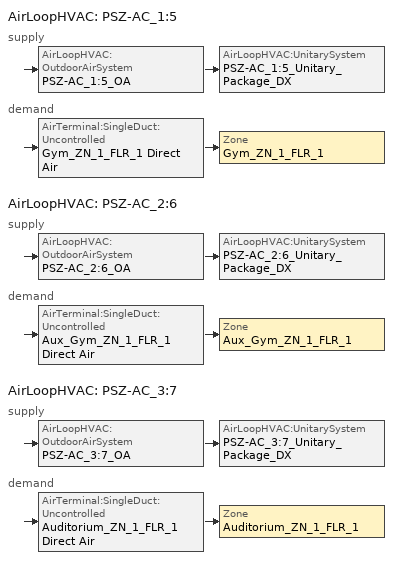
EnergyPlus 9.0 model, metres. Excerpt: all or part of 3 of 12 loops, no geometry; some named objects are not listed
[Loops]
AirLoopHVAC 'PSZ-AC_1:5'
 supply: AirLoopHVAC:OutdoorAirSystem 'PSZ-AC_1:5_OA' > AirLoopHVAC:UnitarySystem 'PSZ-AC_1:5_Unitary_Package_DX'
 demand: AirTerminal:SingleDuct:Uncontrolled 'Gym_ZN_1_FLR_1 Direct Air' > Zone 'Gym_ZN_1_FLR_1'
AirLoopHVAC 'PSZ-AC_2:6'
 supply: AirLoopHVAC:OutdoorAirSystem 'PSZ-AC_2:6_OA' > AirLoopHVAC:UnitarySystem 'PSZ-AC_2:6_Unitary_Package_DX'
 demand: AirTerminal:SingleDuct:Uncontrolled 'Aux_Gym_ZN_1_FLR_1 Direct Air' > Zone 'Aux_Gym_ZN_1_FLR_1'
AirLoopHVAC 'PSZ-AC_3:7'
 supply: AirLoopHVAC:OutdoorAirSystem 'PSZ-AC_3:7_OA' > AirLoopHVAC:UnitarySystem 'PSZ-AC_3:7_Unitary_Package_DX'
 demand: AirTerminal:SingleDuct:Uncontrolled 'Auditorium_ZN_1_FLR_1 Direct Air' > Zone 'Auditorium_ZN_1_FLR_1'
[Sizing:Zone] Zone Cooling Design Supply Air Temperature Input Method=SupplyAirTemperature; Zone Cooling Design Supply Air Temperature {C}=12.8; Zone Heating Design Supply Air Temperature Input Method=SupplyAirTemperature; Zone Heating Design Supply Air Temperature {C}=40; Zone Cooling Design Supply Air Humidity Ratio {kgWater/kgDryAir}=0.0085; Zone Heating Design Supply Air Humidity Ratio {kgWater/kgDryAir}=0.008; Cooling Design Air Flow Method=DesignDay; Cooling Design Air Flow Rate {m3/s}=0; Cooling Minimum Air Flow {m3/s}=0; Cooling Minimum Air Flow Fraction=0; Heating Design Air Flow Method=DesignDay; Heating Design Air Flow Rate {m3/s}=0
Name | Design Specification Outdoor Air Object
Gym_ZN_1_FLR_1 | SZ DSOA Gym_ZN_1_FLR_1
Aux_Gym_ZN_1_FLR_1 | SZ DSOA Aux_Gym_ZN_1_FLR_1
Auditorium_ZN_1_FLR_1 | SZ DSOA Auditorium_ZN_1_FLR_1
[DesignSpecification:OutdoorAir] Outdoor Air Method=Flow/Area
Name | Outdoor Air Flow per Zone Floor Area {m3/s-m2}
SZ DSOA Gym_ZN_1_FLR_1; SZ DSOA Aux_Gym_ZN_1_FLR_1 | 0.00152391
SZ DSOA Auditorium_ZN_1_FLR_1 | 0.00411454
[Sizing:System] Type of Load to Size On=Sensible; Design Outdoor Air Flow Rate {m3/s}=AUTOSIZE; Central Heating Maximum System Air Flow Ratio=1; Preheat Design Temperature {C}=7; Preheat Design Humidity Ratio {kgWater/kgDryAir}=0.008; Precool Design Temperature {C}=12.8; Precool Design Humidity Ratio {kgWater/kgDryAir}=0.008; Central Cooling Design Supply Air Temperature {C}=12.8; Central Heating Design Supply Air Temperature {C}=40; Type of Zone Sum to Use=Coincident; 100% Outdoor Air in Cooling=No; 100% Outdoor Air in Heating=No; Central Cooling Design Supply Air Humidity Ratio {kgWater/kgDryAir}=0.0085; Central Heating Design Supply Air Humidity Ratio {kgWater/kgDryAir}=0.008; Cooling Supply Air Flow Rate Method=DesignDay; Cooling Supply Air Flow Rate {m3/s}=0; Heating Supply Air Flow Rate Method=DesignDay; Heating Supply Air Flow Rate {m3/s}=0; System Outdoor Air Method=ZoneSum; Zone Maximum Outdoor Air Fraction=1; Cooling Design Capacity Method=CoolingDesignCapacity; Cooling Design Capacity {W}=autosize; Heating Design Capacity Method=HeatingDesignCapacity; Heating Design Capacity {W}=autosize; Central Cooling Capacity Control Method=OnOff
PSZ-AC_1:5; PSZ-AC_2:6; PSZ-AC_3:7
[ZoneControl:Thermostat] Control Type Schedule=Dual Zone Control Type Sched
Name | Zone or ZoneList | Control 1
Gym_ZN_1_FLR_1 Thermostat | Gym_ZN_1_FLR_1 | Gym_ZN_1_FLR_1 DualSPSched
Aux_Gym_ZN_1_FLR_1 Thermostat | Aux_Gym_ZN_1_FLR_1 | Aux_Gym_ZN_1_FLR_1 DualSPSched
Auditorium_ZN_1_FLR_1 Thermostat | Auditorium_ZN_1_FLR_1 | Auditorium_ZN_1_FLR_1 DualSPSched
[ThermostatSetpoint:DualSetpoint] Heating Setpoint Temperature Schedule=HTGSETP_SCH_YES_OPTIMUM; Cooling Setpoint Temperature Schedule=CLGSETP_SCH_YES_OPTIMUM
Gym_ZN_1_FLR_1 DualSPSched; Aux_Gym_ZN_1_FLR_1 DualSPSched; Auditorium_ZN_1_FLR_1 DualSPSched
[AirTerminal:SingleDuct:Uncontrolled] Availability Schedule=ALWAYS_ON; Maximum Air Flow Rate {m3/s}=AUTOSIZE
Gym_ZN_1_FLR_1 Direct Air; Aux_Gym_ZN_1_FLR_1 Direct Air; Auditorium_ZN_1_FLR_1 Direct Air
[Zone equipment]
Gym_ZN_1_FLR_1: GYM_ZN_1_FLR_1 dummy Exhaust Fan, Gym_ZN_1_FLR_1 Direct Air
Aux_Gym_ZN_1_FLR_1: Aux_Gym_ZN_1_FLR_1 Direct Air
Auditorium_ZN_1_FLR_1: Auditorium_ZN_1_FLR_1 Direct Air
[Fan:SystemModel]
PSZ-AC_1:5_addAQ Fan; PSZ-AC_3:7_addAQ Fan: HVACOperationSchd, AUTOSIZE, Discrete, 1, 1018.41, 0.917, 1, AUTOSIZE, TotalEfficiencyAndPressure, 0.59605, 1018.41, 2, 0.66, 0.4, 1, 1
PSZ-AC_2:6_addAQ Fan: HVACOperationSchd, AUTOSIZE, Discrete, 1, 622.5, 0.895, 1, AUTOSIZE, TotalEfficiencyAndPressure, 0.58175, 622.5, 2, 0.66, 0.4, 1, 1
[Fan:ZoneExhaust]
GYM_ZN_1_FLR_1 dummy Exhaust Fan: Availability Schedule=Kitchen_Exhaust_SCH; Fan Total Efficiency=1; Pressure Rise {Pa}=1e-07; Maximum Flow Rate {m3/s}=2.29414
[Coil:Cooling:DX:MultiSpeed]
PSZ-AC_1:5_CoolC DXCoil: ALWAYS_ON, AirCooled, No, No, 10, 2, Electricity, 2, 44213.41, 0.67608, 3.39929, 2.37397, 0, PSZ-AC_CoolCLennoxStandard10Ton_TGA120S2B_CapFT, PSZ-AC_CoolCLennoxStandard10Ton_TGA120S2B_CapFF, PSZ-AC_CoolCLennoxStandard10Ton_TGA120S2B_EIRFT, PSZ-AC_CoolCLennoxStandard10Ton_TGA120S2B_EIRFFF, PSZ-AC_CoolCLennoxStandard10Ton_TGA120S2B_PLR, 0.2, 0.9, 88426.82, 0.67608, 3.39929, 3.56095, 0, PSZ-AC_CoolCLennoxStandard10Ton_TGA120S2B_CapFT, PSZ-AC_CoolCLennoxStandard10Ton_TGA120S2B_CapFF, PSZ-AC_CoolCLennoxStandard10Ton_TGA120S2B_EIRFT, PSZ-AC_CoolCLennoxStandard10Ton_TGA120S2B_EIRFFF, PSZ-AC_CoolCLennoxStandard10Ton_TGA120S2B_PLR, 0.2, 0.9
PSZ-AC_2:6_CoolC DXCoil: ALWAYS_ON, AirCooled, No, No, 10, 2, Electricity, 2, 39784.5, 0.67608, 3.39929, 2.13616, 0, PSZ-AC_CoolCLennoxStandard10Ton_TGA120S2B_CapFT, PSZ-AC_CoolCLennoxStandard10Ton_TGA120S2B_CapFF, PSZ-AC_CoolCLennoxStandard10Ton_TGA120S2B_EIRFT, PSZ-AC_CoolCLennoxStandard10Ton_TGA120S2B_EIRFFF, PSZ-AC_CoolCLennoxStandard10Ton_TGA120S2B_PLR, 0.2, 0.9, 79569, 0.67608, 3.39929, 3.20424, 0, PSZ-AC_CoolCLennoxStandard10Ton_TGA120S2B_CapFT, PSZ-AC_CoolCLennoxStandard10Ton_TGA120S2B_CapFF, PSZ-AC_CoolCLennoxStandard10Ton_TGA120S2B_EIRFT, PSZ-AC_CoolCLennoxStandard10Ton_TGA120S2B_EIRFFF, PSZ-AC_CoolCLennoxStandard10Ton_TGA120S2B_PLR, 0.2, 0.9
PSZ-AC_3:7_CoolC DXCoil: ALWAYS_ON, AirCooled, No, No, 10, 2, Electricity, 2, 50473.9, 0.67608, 3.39929, 2.71011, 0, PSZ-AC_CoolCLennoxStandard10Ton_TGA120S2B_CapFT, PSZ-AC_CoolCLennoxStandard10Ton_TGA120S2B_CapFF, PSZ-AC_CoolCLennoxStandard10Ton_TGA120S2B_EIRFT, PSZ-AC_CoolCLennoxStandard10Ton_TGA120S2B_EIRFFF, PSZ-AC_CoolCLennoxStandard10Ton_TGA120S2B_PLR, 0.2, 0.9, 100948, 0.67608, 3.39929, 4.06517, 0, PSZ-AC_CoolCLennoxStandard10Ton_TGA120S2B_CapFT, PSZ-AC_CoolCLennoxStandard10Ton_TGA120S2B_CapFF, PSZ-AC_CoolCLennoxStandard10Ton_TGA120S2B_EIRFT, PSZ-AC_CoolCLennoxStandard10Ton_TGA120S2B_EIRFFF, PSZ-AC_CoolCLennoxStandard10Ton_TGA120S2B_PLR, 0.2, 0.9
[Coil:Heating:Fuel] Availability Schedule=ALWAYS_ON; Fuel Type=NaturalGas; Burner Efficiency=0.8; Nominal Capacity {W}=AUTOSIZE
PSZ-AC_1:5_HeatC; PSZ-AC_2:6_HeatC; PSZ-AC_3:7_HeatC
[AirLoopHVAC:UnitarySystem] Control Type=Load; Dehumidification Control Type=None; Availability Schedule=ALWAYS_ON; Fan Placement=DrawThrough; Supply Air Fan Operating Mode Schedule=HVACOperationSchd; DX Heating Coil Sizing Ratio=1; Use DOAS DX Cooling Coil=No; Minimum Supply Air Temperature {C}=2; Latent Load Control=SensibleOnlyLoadControl; Cooling Supply Air Flow Rate Method=SupplyAirFlowRate; Cooling Supply Air Flow Rate {m3/s}=AUTOSIZE; Heating Supply Air Flow Rate Method=SupplyAirFlowRate; Heating Supply Air Flow Rate {m3/s}=AUTOSIZE; No Load Supply Air Flow Rate Method=SupplyAirFlowRate; No Load Supply Air Flow Rate {m3/s}=AUTOSIZE; Maximum Supply Air Temperature {C}=AUTOSIZE
Name | Controlling Zone or Thermostat Location | Supply Fan | Heating Coil | Cooling Coil | Design Specification Multispeed Object
PSZ-AC_1:5_Unitary_Package_DX | Gym_ZN_1_FLR_1 | PSZ-AC_1:5_addAQ Fan | PSZ-AC_1:5_HeatC | PSZ-AC_1:5_CoolC DXCoil | PSZ-AC_1:5_Unitary_Package_DX_Perf
PSZ-AC_2:6_Unitary_Package_DX | Aux_Gym_ZN_1_FLR_1 | PSZ-AC_2:6_addAQ Fan | PSZ-AC_2:6_HeatC | PSZ-AC_2:6_CoolC DXCoil | PSZ-AC_2:6_Unitary_Package_DX_Perf
PSZ-AC_3:7_Unitary_Package_DX | Auditorium_ZN_1_FLR_1 | PSZ-AC_3:7_addAQ Fan | PSZ-AC_3:7_HeatC | PSZ-AC_3:7_CoolC DXCoil | PSZ-AC_3:7_Unitary_Package_DX_Perf
[UnitarySystemPerformance:Multispeed]
PSZ-AC_1:5_Unitary_Package_DX_Perf; PSZ-AC_2:6_Unitary_Package_DX_Perf; PSZ-AC_3:7_Unitary_Package_DX_Perf: 2, 2, No, 0.66, 1, 0.66, 1, 1
[Controller:OutdoorAir] Minimum Outdoor Air Flow Rate {m3/s}=AUTOSIZE; Maximum Outdoor Air Flow Rate {m3/s}=AUTOSIZE; Economizer Control Type=DifferentialEnthalpy; Economizer Control Action Type=ModulateFlow; Lockout Type=LockoutWithHeating; Minimum Limit Type=FixedMinimum
Name | Minimum Outdoor Air Schedule | Heat Recovery Bypass Control Type | Minimum Outdoor Air Schedule Name,
PSZ-AC_1:5_OA_Controller | MinOA_MotorizedDamper_Sched
PSZ-AC_2:6_OA_Controller | MinOA_MotorizedDamper_Sched | BypassWhenOAFlowGreaterThanMinimum
PSZ-AC_3:7_OA_Controller |  | BypassWhenOAFlowGreaterThanMinimum | MinOA_MotorizedDamper_Sched
[AirLoopHVAC] Design Supply Air Flow Rate {m3/s}=AUTOSIZE
PSZ-AC_1:5; PSZ-AC_2:6; PSZ-AC_3:7
[SetpointManager:SingleZone:Heating] Control Variable=Temperature; Minimum Supply Air Temperature {C}=10; Maximum Supply Air Temperature {C}=50
Name | Control Zone | Setpoint Node or NodeList
SupAirTemp MngrGym_ZN_1_FLR_1 - Htg | Gym_ZN_1_FLR_1 | PSZ-AC_1:5 Supply Equipment Outlet Node
SupAirTemp MngrAux_Gym_ZN_1_FLR_1 - Htg | Aux_Gym_ZN_1_FLR_1 | PSZ-AC_2:6 Supply Equipment Outlet Node
SupAirTemp MngrAuditorium_ZN_1_FLR_1 - Htg | Auditorium_ZN_1_FLR_1 | PSZ-AC_3:7 Supply Equipment Outlet Node
[SetpointManager:SingleZone:Cooling] Control Variable=Temperature; Minimum Supply Air Temperature {C}=10; Maximum Supply Air Temperature {C}=50
Name | Control Zone | Setpoint Node or NodeList
SupAirTemp MngrGym_ZN_1_FLR_1 - Clg | Gym_ZN_1_FLR_1 | PSZ-AC_1:5 Zone Equipment Inlet Node
SupAirTemp MngrAux_Gym_ZN_1_FLR_1 - Clg | Aux_Gym_ZN_1_FLR_1 | PSZ-AC_2:6 Zone Equipment Inlet Node
SupAirTemp MngrAuditorium_ZN_1_FLR_1 - Clg | Auditorium_ZN_1_FLR_1 | PSZ-AC_3:7 Zone Equipment Inlet Node
[SetpointManager:MixedAir] Control Variable=Temperature
Name | Setpoint Node or NodeList
PSZ-AC_1:5_CoolC SAT Manager | PSZ-AC_1:5_CoolC-PSZ-AC_1:5_HeatCNode
PSZ-AC_1:5_HeatC MixedAir Manager | PSZ-AC_1:5_HeatC-PSZ-AC_1:5 FanNode
PSZ-AC_1:5_OAMixed Air Temp Manager | PSZ-AC_1:5_OA-PSZ-AC_1:5_CoolCNode
PSZ-AC_2:6_CoolC SAT Manager | PSZ-AC_2:6_CoolC-PSZ-AC_2:6_HeatCNode
PSZ-AC_2:6_HeatC MixedAir Manager | PSZ-AC_2:6_HeatC-PSZ-AC_2:6 FanNode
PSZ-AC_2:6_OAMixed Air Temp Manager | PSZ-AC_2:6_OA-PSZ-AC_2:6_CoolCNode
PSZ-AC_3:7_CoolC SAT Manager | PSZ-AC_3:7_CoolC-PSZ-AC_3:7_HeatCNode
PSZ-AC_3:7_HeatC MixedAir Manager | PSZ-AC_3:7_HeatC-PSZ-AC_3:7 FanNode
PSZ-AC_3:7_OAMixed Air Temp Manager | PSZ-AC_3:7_OA-PSZ-AC_3:7_CoolCNode
[SetpointManager:OutdoorAirPretreat] Control Variable=Temperature; Minimum Setpoint Temperature {C}=-99; Maximum Setpoint Temperature {C}=99; Minimum Setpoint Humidity Ratio {kgWater/kgDryAir}=0.00001; Maximum Setpoint Humidity Ratio {kgWater/kgDryAir}=1
Name | Setpoint Node or NodeList
PSZ-AC_2:6 Heat Exchanger Supply Air Temp Manager | PSZ-AC_2:6 Heat Recovery Outlet Node
PSZ-AC_3:7 Heat Exchanger Supply Air Temp Manager | PSZ-AC_3:7 Heat Recovery Outlet Node
[HeatExchanger:AirToAir:SensibleAndLatent] Availability Schedule=Always_On; Nominal Supply Air Flow Rate {m3/s}=AUTOSIZE; Sensible Effectiveness at 100% Heating Air Flow=0.7; Latent Effectiveness at 100% Heating Air Flow=0.6; Sensible Effectiveness at 75% Heating Air Flow=0.7; Latent Effectiveness at 75% Heating Air Flow=0.6; Sensible Effectiveness at 100% Cooling Air Flow=0.75; Latent Effectiveness at 100% Cooling Air Flow=0.6; Sensible Effectiveness at 75% Cooling Air Flow=0.75; Latent Effectiveness at 75% Cooling Air Flow=0.6; Supply Air Outlet Temperature Control=Yes; Heat Exchanger Type=Rotary; Frost Control Type=ExhaustOnly; Threshold Temperature {C}=-23.3; Initial Defrost Time Fraction=0.167; Rate of Defrost Time Fraction Increase {1/K}=1.44
Name | Nominal Electric Power {W}
PSZ-AC_2:6 OA Heat Recovery | 1414.56
PSZ-AC_3:7 OA Heat Recovery | 2966.76
[EnergyManagementSystem:Sensor]
Name | Output:Variable or Output:Meter Index Key | Output:Variable or Output:Meter
AUX_GYM_ZN_1_FLR_1_LSr | AUX_GYM_ZN_1_FLR_1 | Zone Lights Electric Power
AUX_GYM_ZN_1_FLR_1_OSr | AUX_GYM_ZN_1_FLR_1 | People Occupant Count
AUDITORIUM_ZN_1_FLR_1_LSr | AUDITORIUM_ZN_1_FLR_1 | Zone Lights Electric Power
AUDITORIUM_ZN_1_FLR_1_OSr | AUDITORIUM_ZN_1_FLR_1 | People Occupant Count
Gym_ZN_1_FLR_1_LSr | Gym_ZN_1_FLR_1 | Zone Lights Electric Power
Gym_ZN_1_FLR_1_OSr | Gym_ZN_1_FLR_1 | People Occupant Count
[ElectricLoadCenter:Transformer]
Transformer 1: Availability Schedule=Always_On; Transformer Usage=PowerInFromGrid; Rated Capacity {VA}=225000; Phase=3; Conductor Material=Aluminum; Full Load Temperature Rise {C}=150; Fraction of Eddy Current Losses=0.1; Performance Input Method=NominalEfficiency; Nameplate Efficiency=0.989; Per Unit Load for Nameplate Efficiency=0.35; Reference Temperature for Nameplate Efficiency {C}=75; Consider Transformer Loss for Utility Cost=Yes; Meter 1=Wired_LTG_Electricity; Meter 2=Wired_INT_EQUIP
[EnergyManagementSystem:Actuator]
Name | Actuated Component Unique | Actuated Component Type | Actuated Component Control Type
BoilerCurve | HEATSYS1 BOILER EFFICIENCY CURVE | Curve | Curve Result
CLGSETP_SCH_Actuator | CLGSETP_SCH_Yes_Optimum | Schedule:Compact | Schedule Value
CLGSETP_SCH_w_SB_Actuator | CLGSETP_SCH_Yes_Optimum_w_SB | Schedule:Compact | Schedule Value
HTGSETP_SCH_Actuator | HTGSETP_SCH_Yes_Optimum | Schedule:Compact | Schedule Value
HTGSETP_SCH_w_SB_Actuator | HTGSETP_SCH_Yes_Optimum_w_SB | Schedule:Compact | Schedule Value
cCL1_Pod_1_ZN_1_FLR_1_LAr | Corner_Class_1_Pod_1_ZN_1_FLR_1_lights | Lights | Electric Power Level
mCl1_Pod_1_ZN_1_FLR_1_LAr | Mult_Class_1_Pod_1_ZN_1_FLR_1_lights | Lights | Electric Power Level
cPOD1_ZN_1_FLR_1_LAr | Corridor_Pod_1_ZN_1_FLR_1_lights | Lights | Electric Power Level
cCL2_Pod_1_ZN_1_FLR_1_LAr | Corner_Class_2_Pod_1_ZN_1_FLR_1_lights | Lights | Electric Power Level
mCl2_Pod_1_ZN_1_FLR_1_LAr | Mult_Class_2_Pod_1_ZN_1_FLR_1_lights | Lights | Electric Power Level
cCL1_Pod_2_ZN_1_FLR_1_LAr | Corner_Class_1_Pod_2_ZN_1_FLR_1_lights | Lights | Electric Power Level
mCl1_Pod_2_ZN_1_FLR_1_LAr | Mult_Class_1_Pod_2_ZN_1_FLR_1_lights | Lights | Electric Power Level
cPOD2_ZN_1_FLR_1_LAr | Corridor_Pod_2_ZN_1_FLR_1_lights | Lights | Electric Power Level
cCL2_Pod_2_ZN_1_FLR_1_LAr | Corner_Class_2_Pod_2_ZN_1_FLR_1_lights | Lights | Electric Power Level
mCl2_Pod_2_ZN_1_FLR_1_LAr | Mult_Class_2_Pod_2_ZN_1_FLR_1_lights | Lights | Electric Power Level
cCL1_Pod_3_ZN_1_FLR_1_LAr | Corner_Class_1_Pod_3_ZN_1_FLR_1_lights | Lights | Electric Power Level
mCl1_Pod_3_ZN_1_FLR_1_LAr | Mult_Class_1_Pod_3_ZN_1_FLR_1_lights | Lights | Electric Power Level
cPOD3_ZN_1_FLR_1_LAr | Corridor_Pod_3_ZN_1_FLR_1_lights | Lights | Electric Power Level
cCL2_Pod_3_ZN_1_FLR_1_LAr | Corner_Class_2_Pod_3_ZN_1_FLR_1_lights | Lights | Electric Power Level
mCl2_Pod_3_ZN_1_FLR_1_LAr | Mult_Class_2_Pod_3_ZN_1_FLR_1_lights | Lights | Electric Power Level
AUX_GYM_ZN_1_FLR_1_LAr | AUX_GYM_ZN_1_FLR_1_lights | Lights | Electric Power Level
AUDITORIUM_ZN_1_FLR_1_LAr | AUDITORIUM_ZN_1_FLR_1_lights | Lights | Electric Power Level
Main_Corridor_ZN_1_FLR_1_LAr | Main_Corridor_ZN_1_FLR_1_lights | Lights | Electric Power Level
Lobby_ZN_1_FLR_1_LAr | Lobby_ZN_1_FLR_1_lights | Lights | Electric Power Level
Mech_ZN_1_FLR_1_LAr | Mech_ZN_1_FLR_1_lights | Lights | Electric Power Level
BATHROOMS_ZN_1_FLR_1_LAr | BATHROOMS_ZN_1_FLR_1_lights | Lights | Electric Power Level
Offices_ZN_1_FLR_1_LAr | Offices_ZN_1_FLR_1_lights | Lights | Electric Power Level
Gym_ZN_1_FLR_1_LAr | Gym_ZN_1_FLR_1_lights | Lights | Electric Power Level
Kitchen_ZN_1_FLR_1_LAr | Kitchen_ZN_1_FLR_1_lights | Lights | Electric Power Level
Cafeteria_ZN_1_FLR_1_LAr | Cafeteria_ZN_1_FLR_1_lights | Lights | Electric Power Level
cCL1_Pod_1_ZN_1_FLR_2_LAr | Corner_Class_1_Pod_1_ZN_1_FLR_2_lights | Lights | Electric Power Level
mCl1_Pod_1_ZN_1_FLR_2_LAr | Mult_Class_1_Pod_1_ZN_1_FLR_2_lights | Lights | Electric Power Level
cPOD1_ZN_1_FLR_2_LAr | Corridor_Pod_1_ZN_1_FLR_2_lights | Lights | Electric Power Level
cCL2_Pod_1_ZN_1_FLR_2_LAr | Corner_Class_2_Pod_1_ZN_1_FLR_2_lights | Lights | Electric Power Level
mCl2_Pod_1_ZN_1_FLR_2_LAr | Mult_Class_2_Pod_1_ZN_1_FLR_2_lights | Lights | Electric Power Level
cCL1_Pod_2_ZN_1_FLR_2_LAr | Corner_Class_1_Pod_2_ZN_1_FLR_2_lights | Lights | Electric Power Level
mCl1_Pod_2_ZN_1_FLR_2_LAr | Mult_Class_1_Pod_2_ZN_1_FLR_2_lights | Lights | Electric Power Level
cPOD2_ZN_1_FLR_2_LAr | Corridor_Pod_2_ZN_1_FLR_2_lights | Lights | Electric Power Level
cCL2_Pod_2_ZN_1_FLR_2_LAr | Corner_Class_2_Pod_2_ZN_1_FLR_2_lights | Lights | Electric Power Level
mCl2_Pod_2_ZN_1_FLR_2_LAr | Mult_Class_2_Pod_2_ZN_1_FLR_2_lights | Lights | Electric Power Level
cCL1_Pod_3_ZN_1_FLR_2_LAr | Corner_Class_1_Pod_3_ZN_1_FLR_2_lights | Lights | Electric Power Level
mCl1_Pod_3_ZN_1_FLR_2_LAr | Mult_Class_1_Pod_3_ZN_1_FLR_2_lights | Lights | Electric Power Level
cPOD3_ZN_1_FLR_2_LAr | Corridor_Pod_3_ZN_1_FLR_2_lights | Lights | Electric Power Level
cCL2_Pod_3_ZN_1_FLR_2_LAr | Corner_Class_2_Pod_3_ZN_1_FLR_2_lights | Lights | Electric Power Level
mCl2_Pod_3_ZN_1_FLR_2_LAr | Mult_Class_2_Pod_3_ZN_1_FLR_2_lights | Lights | Electric Power Level
Main_Corridor_ZN_1_FLR_2_LAr | Main_Corridor_ZN_1_FLR_2_lights | Lights | Electric Power Level
Lobby_ZN_1_FLR_2_LAr | Lobby_ZN_1_FLR_2_lights | Lights | Electric Power Level
Mech_ZN_1_FLR_2_LAr | Mech_ZN_1_FLR_2_lights | Lights | Electric Power Level
BATHROOMS_ZN_1_FLR_2_LAr | BATHROOMS_ZN_1_FLR_2_lights | Lights | Electric Power Level
[EnergyManagementSystem:InternalVariable] Internal Data Type=Zone Floor Area
Name | Internal Data Index Key
AUX_GYM_ZN_1_FLR_1_Area | AUX_GYM_ZN_1_FLR_1
AUDITORIUM_ZN_1_FLR_1_Area | AUDITORIUM_ZN_1_FLR_1
Gym_ZN_1_FLR_1_Area | Gym_ZN_1_FLR_1
[Schedule:Compact]
ALWAYS_ON: Through: 12/31, For: AllDays, Until: 24:00, 1
Dual Zone Control Type Sched: Through: 12/31, For: AllDays, Until: 24:00, 4
Kitchen_Exhaust_SCH: Through: 6/30, For: Weekdays SummerDesignDay WinterDesignDay, Until: 08:00, 0, Until: 17:00, 1, Until: 24:00, 0, For: WeekEnds Holidays AllOtherDays, Until: 24:00, 0, Through: 9/1, For: Weekdays SummerDesignDay WinterDesignDay, Until: 08:00, 0, Until: 17:00, 1, Until: 21:00, 1, Until: 24:00, 0, For: WeekEnds Holidays AllOtherDays, Until: 24:00, 0, Through: 12/31, For: Weekdays SummerDesignDay WinterDesignDay, Until: 08:00, 0, Until: 16:00, 1, Until: 21:00, 1, Until: 24:00, 0, For: WeekEnds Holidays AllOtherDays, Until: 24:00, 0
HVACOperationSchd: Through: 12/31, For: Weekdays SummerDesignDay WinterDesignDay, Until: 07:00, 0, Until: 21:00, 1, Until: 24:00, 0, For: WeekEnds Holidays AllOtherDays, Until: 24:00, 0
HTGSETP_SCH_YES_OPTIMUM: Through: 12/31, For: SummerDesignDay, Until: 24:00, 15.6, For: WinterDesignDay, Until: 24:00, 21, For: Weekdays, Until: 06:00, 15.6, Until: 07:00, 17.8, Until: 08:00, 20, Until: 21:00, 21, Until: 24:00, 15.6, For: WeekEnds Holidays AllOtherDays, Until: 24:00, 15.6
CLGSETP_SCH_YES_OPTIMUM: Through: 12/31, For: SummerDesignDay, Until: 24:00, 24, For: WinterDesignDay, Until: 24:00, 29.44, For: Weekdays, Until: 06:00, 29.44, Until: 07:00, 27.8, Until: 08:00, 25.6, Until: 21:00, 24, Until: 24:00, 29.44, For: WeekEnds Holidays AllOtherDays, Until: 24:00, 29.44
MinOA_MotorizedDamper_Sched: Through: 12/31, For: Weekdays SummerDesignDay WinterDesignDay, Until: 08:00, 0, Until: 21:00, 1, Until: 24:00, 0, For: WeekEnds Holidays AllOtherDays, Until: 24:00, 0
[Curve:Quadratic]
Name | Coefficient1 Constant | Coefficient2 x | Coefficient3 x**2 | Minimum Value of x | Maximum Value of x
PSZ-AC_CoolCLennoxStandard10Ton_TGA120S2B_CapFF | 0.77136 | 0.34053 | -0.11088 | 0.75918 | 1.13877
PSZ-AC_CoolCLennoxStandard10Ton_TGA120S2B_EIRFFF | 1.2055 | -0.32953 | 0.12308 | 0.75918 | 1.13877
PSZ-AC_CoolCLennoxStandard10Ton_TGA120S2B_PLR | 0.771 | 0.229 | 0 | 0 | 1
[Curve:Biquadratic] Minimum Value of x=17; Maximum Value of x=22; Minimum Value of y=29; Maximum Value of y=46
Name | Coefficient1 Constant | Coefficient2 x | Coefficient3 x**2 | Coefficient4 y | Coefficient5 y**2 | Coefficient6 x*y
PSZ-AC_CoolCLennoxStandard10Ton_TGA120S2B_CapFT | 0.42415 | 0.04426 | -0.00042 | 0.00333 | -0.00008 | -0.00021
PSZ-AC_CoolCLennoxStandard10Ton_TGA120S2B_EIRFT | 1.23649 | -0.02431 | 0.00057 | -0.01434 | 0.00063 | -0.00038
